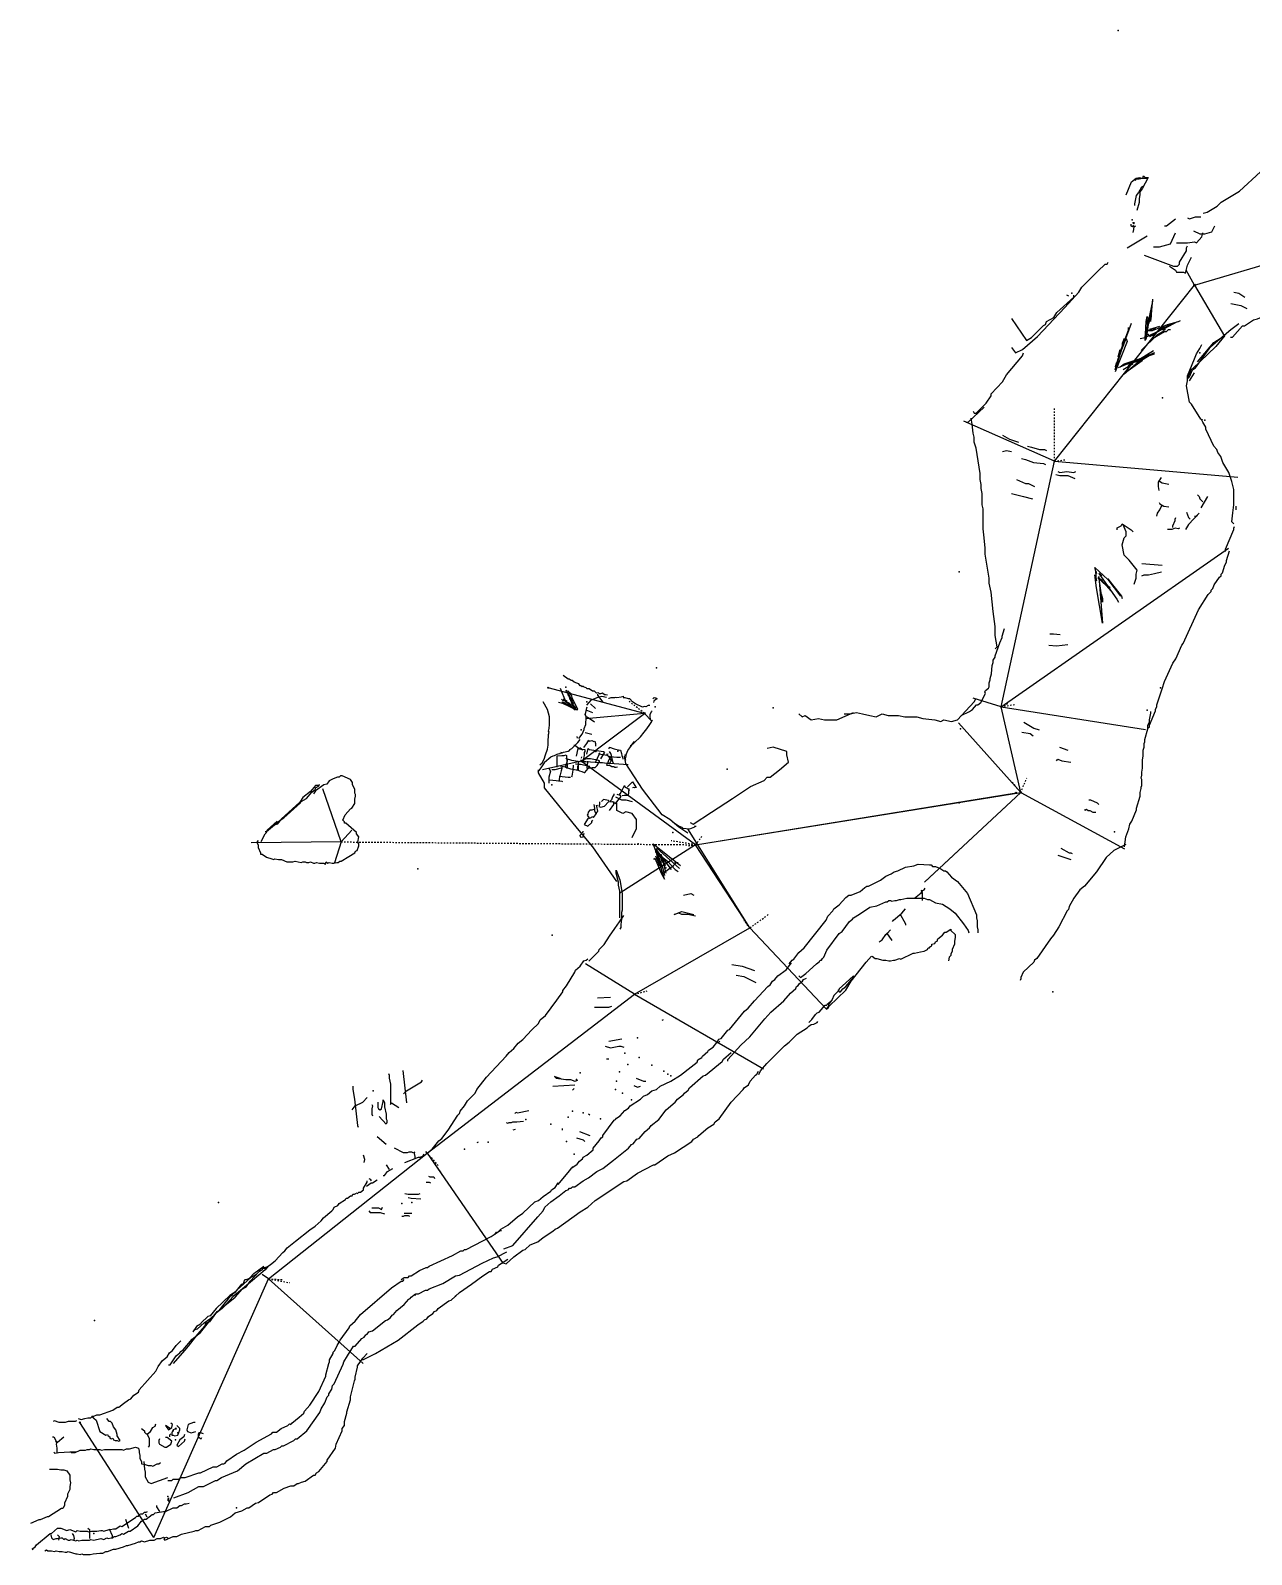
# Model space of a CAD drawing. Header units: millimetres. Extents: x -24 to 402, y -3 to 394.
# Drawn here: x -24.5 to 218.1, y -3.4 to 299.4 of the extents above; entities that cross this region are included whole.
import ezdxf

# ---------------------------------------------------------------- set-up
doc = ezdxf.new("R2010")
doc.units = ezdxf.units.MM
doc.linetypes.add('DASH', pattern=[0.6, 0.3, -0.3])

msp = doc.modelspace()

# ---------------------------------------------------------------- linework, layer by layer
at = {"layer": 'Shots', "color": 1}
for p, q in [((206.712, 248.806), (260.068, 264.462)), ((178.916, 213.802), (206.712, 248.806)), ((168.324, 165.056), (178.916, 213.802)), ((97.48, 163.736), (78.364, 168.828)), ((84.876, 154.21), (97.48, 163.736)), ((172.218, 148.004), (168.324, 165.056)), ((107.628, 137.636), (84.876, 154.21)), ((107.628, 137.636), (172.218, 148.004)), ((107.628, 137.636), (171.292, 147.96)), ((118.424, 121.128), (107.628, 137.636)), ((95.502, 107.924), (118.424, 121.128)), ((54.312, 76.394), (95.502, 107.924)), ((22.784, 51.394), (54.312, 76.394)), ((0, 0), (22.784, 51.394)), ((0, 0), (-14.708, 22.898))]:
    msp.add_line(p, q, dxfattribs=at)
for centre in [(206.712, 248.806), (178.916, 213.802), (78.364, 168.828), (97.48, 163.736), (168.324, 165.056), (84.876, 154.21), (171.292, 147.96), (172.218, 148.004), (37.2, 138.2), (107.628, 137.636), (118.424, 121.128), (95.502, 107.924), (54.312, 76.394), (22.784, 51.394), (-14.708, 22.898)]:
    msp.add_circle(centre, 0.1, dxfattribs=at)
at = {"layer": 'Sketch', "color": 255, "linetype": 'DASH'}
msp.add_line((37.2, 138.2), (107.628, 137.636), dxfattribs=at)
at = {"layer": 'Sketch', "color": 0}
for points in [[(193.19, 266.74), (194.24, 269.29), (195.14, 270.04), (195.74, 270.19), (196.49, 270.04), (197.24, 270.04)], [(194.99, 269.59), (195.14, 269.89), (195.74, 269.89), (196.49, 270.04), (196.64, 270.49), (196.94, 270.19), (197.54, 270.19), (196.34, 267.94), (195.89, 267.34), (195.89, 266.74), (195.74, 265.99), (195.74, 265.24), (195.29, 263.59)], [(208.47, 263.08), (209.27, 263.28), (211.27, 264.48), (212.07, 265.28), (214.67, 266.88), (215.67, 267.48), (219.87, 271.28)], [(196.49, 268.39), (196.19, 268.24), (195.59, 267.19), (195.14, 266.59), (194.84, 264.94), (194.84, 264.64)], [(194.09, 260.89), (194.09, 260.59), (194.69, 260.29), (194.99, 260.59)], [(194.84, 261.19), (194.54, 261.19)], [(200.77, 260.58), (201.17, 260.58), (202.97, 261.98)], [(205.37, 262.18), (205.77, 261.98), (206.97, 262.38), (207.97, 262.38)], [(193.37, 256.18), (197.37, 258.58)], [(194.54, 259.24), (194.69, 259.84), (194.69, 260.14)], [(170.37, 236.38), (171.17, 235.38), (172.57, 235.98), (175.57, 238.58), (180.97, 244.38), (183.77, 247.38), (184.37, 248.38), (187.57, 251.58), (188.97, 252.98), (189.37, 252.98), (189.57, 253.38)], [(213.87, 238.48), (214.27, 238.48), (216.27, 240.68), (216.67, 240.68), (218.47, 241.88), (219.27, 242.08), (220.67, 242.68), (221.07, 243.08), (221.47, 243.08), (221.87, 243.48), (222.27, 243.48), (222.67, 243.88), (223.27, 243.88), (225.47, 244.68), (225.87, 245.08), (226.27, 245.08), (230.47, 246.48), (232.47, 247.08), (233.47, 247.68), (235.47, 248.08), (237.87, 248.88), (238.47, 248.88)], [(170.37, 242.18), (173.37, 237.78), (174.37, 238.38), (176.77, 240.78), (177.17, 240.98), (177.37, 241.58), (178.77, 242.38), (179.37, 243.38), (182.77, 246.38), (182.77, 246.78)], [(181.77, 246.58), (181.37, 246.78)], [(198.37, 245.98), (197.97, 241.58), (198.17, 242.58), (198.17, 244.18), (198.37, 245.18), (198.37, 245.58), (197.37, 240.58)], [(214.57, 247.38), (215.57, 247.18), (216.77, 246.38)], [(197.97, 242.98), (197.97, 242.18), (197.57, 240.98), (197.17, 238.18), (196.97, 237.78), (197.17, 241.58), (197.37, 242.58), (197.57, 242.18), (197.37, 241.78), (197.37, 240.78), (197.17, 239.38), (196.97, 237.98), (196.97, 238.58), (197.77, 242.38), (197.57, 241.58)], [(213.97, 245.18), (215.97, 244.78), (217.17, 244.18)], [(194.17, 241.18), (190.97, 232.58)], [(193.57, 240.38), (193.57, 239.78), (191.57, 234.58), (191.97, 235.98)], [(195.97, 238.18), (196.97, 238.38), (200.17, 239.98), (200.97, 239.98)], [(196.17, 235.78), (199.37, 238.98), (200.77, 239.78)], [(198.97, 240.18), (197.57, 239.78), (198.37, 239.78), (201.37, 240.98), (203.57, 241.58), (203.97, 241.78)], [(198.57, 238.78), (197.77, 238.58), (201.77, 240.98), (202.17, 240.98)], [(199.77, 240.58), (197.77, 239.98)], [(198.37, 238.18), (198.37, 238.18), (200.77, 239.58), (201.17, 239.58), (201.57, 239.98), (201.97, 239.98)], [(200.77, 240.58), (199.97, 239.98), (200.77, 240.18), (203.37, 241.58)], [(207.37, 233.58), (210.57, 237.38), (212.77, 238.78), (210.97, 236.58), (206.37, 232.18), (205.97, 231.98), (205.97, 231.58), (205.57, 230.98), (205.37, 230.18), (205.37, 230.18), (205.77, 230.58), (206.37, 231.98), (206.97, 232.38), (209.97, 236.58), (213.97, 239.98), (215.57, 241.18)], [(192.77, 238.18), (192.37, 237.18), (192.37, 236.38), (190.97, 231.98), (191.57, 234.18), (193.17, 238.18), (193.37, 237.58), (190.97, 231.58)], [(208.37, 221.98), (207.97, 222.18), (206.17, 225.18), (205.77, 225.58), (205.17, 228.78), (205.37, 229.78), (205.37, 230.78), (206.77, 234.18), (207.17, 235.18), (207.77, 236.18), (208.17, 236.98)], [(162.77, 223.78), (162.97, 223.38), (163.37, 223.38), (165.37, 225.38), (166.37, 226.78), (166.37, 227.18), (168.57, 229.58), (169.37, 230.98), (172.57, 234.78), (172.77, 235.38)], [(191.17, 233.38), (190.97, 232.58)], [(195.17, 233.58), (198.77, 235.38), (191.57, 232.38)], [(194.57, 233.58), (191.97, 232.58), (192.77, 233.18), (198.77, 235.18)], [(194.57, 233.18), (192.57, 231.98)], [(192.77, 232.98), (195.77, 233.78), (196.17, 234.18), (196.37, 233.78), (193.57, 231.78), (192.77, 231.18), (195.37, 233.38), (198.57, 235.38)], [(195.57, 233.58), (194.97, 233.58), (193.97, 233.18), (193.57, 232.78)], [(194.97, 233.58), (198.57, 235.78)], [(205.77, 229.78), (206.77, 231.38)], [(161.37, 221.58), (161.77, 221.58), (164.97, 224.58)], [(167.17, 176.58), (167.57, 176.98), (167.17, 179.18), (167.17, 180.98), (166.77, 183.98), (166.37, 187.78), (165.97, 189.58), (165.97, 190.58), (165.17, 195.38), (165.17, 196.58), (164.97, 198.58), (164.77, 200.38), (164.77, 204.38), (164.57, 205.18), (164.57, 207.38), (164.37, 208.38), (164.37, 209.18), (164.17, 210.18), (164.17, 211.38), (163.37, 216.38), (162.97, 217.58), (162.97, 218.58), (162.77, 219.38), (162.57, 221.18), (162.37, 222.38)], [(214.57, 201.38), (214.17, 201.78), (214.37, 203.58), (214.57, 205.18), (214.57, 208.18), (214.37, 208.98), (214.17, 209.78), (213.57, 211.58), (212.37, 213.58), (211.97, 214.78), (211.37, 215.58), (211.17, 216.18), (210.57, 216.78), (208.97, 220.18), (208.97, 220.58), (208.37, 221.58), (208.17, 221.98)], [(168.57, 218.98), (169.97, 218.18), (171.77, 217.58)], [(168.57, 215.78), (169.37, 215.98), (170.37, 215.78)], [(173.57, 216.78), (174.37, 216.58), (175.97, 216.18), (176.97, 216.18), (177.37, 215.98)], [(172.37, 214.38), (173.17, 214.18), (174.77, 213.58), (176.77, 213.38), (177.17, 213.18)], [(171.37, 210.18), (173.17, 209.38), (173.77, 209.38), (174.97, 208.78)], [(179.17, 211.18), (179.97, 210.98), (181.57, 210.98), (182.97, 210.38)], [(179.57, 211.78), (179.97, 211.58), (181.37, 211.78), (182.77, 211.58), (183.17, 211.78)], [(199.72, 208.03), (199.57, 208.78), (199.57, 209.68), (200.17, 210.58)], [(199.57, 209.98), (200.32, 209.53), (201.67, 209.23)], [(170.37, 207.38), (172.77, 206.78), (174.57, 206.38)], [(207.37, 207.13), (207.67, 206.83), (207.82, 206.38), (208.42, 205.78)], [(209.32, 206.83), (207.97, 204.58)], [(199.27, 202.93), (199.42, 203.53), (199.87, 204.13), (200.32, 205.18)], [(199.72, 205.63), (199.87, 205.33), (200.62, 204.88), (201.67, 204.73)], [(207.67, 203.53), (205.57, 201.28), (204.97, 200.23)], [(205.12, 203.68), (205.57, 202.63), (205.87, 202.33)], [(206.77, 202.93), (207.07, 202.93), (207.37, 203.08)], [(215.02, 204.13), (215.02, 204.88)], [(203.77, 200.53), (203.47, 200.38), (202.87, 200.53), (202.27, 200.23), (201.37, 200.23)], [(202.42, 200.68), (202.42, 200.98), (202.87, 202.03), (202.87, 202.33), (203.02, 202.63)], [(212.92, 195.88), (212.92, 196.33), (214.57, 200.23), (214.57, 200.53), (214.72, 200.83)], [(197.47, 160.78), (197.77, 161.08), (197.77, 161.38), (198.97, 164.23), (198.97, 164.53), (199.27, 165.13), (199.27, 165.43), (200.32, 168.58), (200.77, 170.08), (202.42, 173.68), (203.02, 174.58), (204.22, 177.28), (204.52, 177.58), (207.52, 184.33), (209.47, 187.33), (210.07, 187.93), (210.07, 188.23), (210.37, 188.53), (210.67, 189.28), (211.72, 190.78), (212.02, 191.08), (212.02, 191.38), (212.32, 191.68), (212.77, 193.18), (213.07, 193.78), (213.07, 194.08), (213.67, 196.03)], [(188.17, 187.48), (188.47, 186.58), (188.47, 185.83), (188.47, 185.83), (187.72, 190.93), (188.47, 181.63), (187.27, 188.68), (186.97, 191.23), (187.27, 190.03), (187.12, 191.98), (186.97, 192.73), (189.52, 190.33), (192.07, 187.03)], [(187.12, 191.98), (187.27, 191.53)], [(188.32, 191.08), (187.72, 191.53), (191.32, 186.43), (191.62, 185.83)], [(196.27, 193.48), (200.32, 193.18)], [(196.27, 191.08), (196.72, 191.23), (197.62, 191.23), (198.82, 191.53), (200.17, 191.83)], [(189.97, 188.68), (188.62, 189.73), (188.32, 190.18), (187.57, 190.63), (189.22, 189.13), (190.12, 188.08)], [(189.82, 190.03), (189.52, 190.48), (190.42, 189.28), (192.22, 187.03), (192.37, 186.58)], [(160.42, 163.33), (162.07, 164.08), (162.67, 164.53), (163.42, 165.43), (163.72, 165.43), (164.32, 165.88), (165.22, 167.68), (165.07, 167.98), (165.22, 168.28), (165.82, 168.73), (165.97, 169.03), (165.97, 169.78), (166.12, 170.38), (166.12, 170.68), (166.42, 171.58), (166.57, 173.23), (166.72, 173.83), (166.72, 174.28), (167.17, 174.88), (167.17, 175.18), (168.07, 177.73), (168.52, 178.78), (168.52, 179.08), (168.97, 180.58)], [(177.97, 179.53), (178.72, 179.53), (180.07, 179.38)], [(177.82, 177.28), (179.32, 177.13), (181.57, 177.43)], [(90.12, 167.33), (89.72, 167.43), (89.52, 167.43), (89.12, 167.73), (88.72, 167.63), (88.52, 167.63), (88.32, 167.83), (87.92, 167.73), (87.52, 168.13), (87.12, 168.13), (86.52, 168.63), (86.12, 168.63), (85.92, 168.83), (85.52, 168.93), (85.32, 169.13), (85.12, 169.03), (84.92, 169.23), (84.72, 169.23), (84.42, 169.63), (84.02, 169.73), (83.52, 169.93), (83.12, 170.23), (82.92, 170.23), (82.52, 170.53), (82.32, 170.53), (81.32, 171.23)], [(80.42, 165.93), (81.22, 165.73), (83.82, 164.53), (84.22, 164.53), (83.12, 166.83), (83.02, 167.23), (82.82, 167.43), (82.82, 167.63), (82.42, 167.93), (82.32, 168.23)], [(80.72, 168.73), (81.82, 165.93), (82.02, 165.93), (83.42, 164.83), (83.82, 164.73)], [(81.02, 166.53), (81.22, 166.33), (81.42, 166.33), (82.42, 165.83), (82.62, 165.63), (83.02, 165.53), (83.42, 165.23)], [(82.12, 166.13), (81.42, 166.53), (82.72, 165.23), (83.72, 164.43)], [(81.92, 168.43), (83.22, 165.23), (83.12, 165.83), (82.52, 167.13), (82.32, 167.33), (82.32, 167.53), (83.32, 165.33), (83.32, 165.53), (82.32, 167.83), (83.02, 166.23), (83.32, 165.63), (82.82, 166.83), (83.32, 165.33), (83.82, 164.73)], [(86.02, 165.33), (86.92, 166.43), (88.42, 167.03), (89.02, 167.13), (89.92, 166.93)], [(88.12, 167.53), (88.12, 167.33), (89.22, 165.93)], [(93.36, 167.09), (92.82, 166.97), (91.98, 166.85), (91.74, 166.91), (91.5, 166.85), (91.32, 166.85), (91.08, 166.79), (90.78, 166.79), (90.42, 166.67), (90.3, 166.73)], [(98.52, 165.29), (98.22, 165.29), (97.74, 165.05), (97.5, 165.11), (97.08, 164.99), (95.7, 165.65), (95.1, 166.01), (94.56, 166.61), (94.32, 166.61), (93.66, 166.79), (93.36, 166.85), (93.24, 166.85)], [(99.12, 166.61), (99.42, 166.91), (99.72, 166.85), (99.96, 166.67), (99.9, 166.55), (99.78, 166.55), (99.36, 166.13), (99.3, 165.89)], [(137.17, 163.63), (138.37, 163.63), (139.57, 163.93), (140.77, 163.63), (142.27, 163.33), (143.47, 163.03), (144.67, 163.63), (145.87, 163.33), (147.97, 163.33), (149.17, 163.03), (151.57, 163.03), (152.77, 162.73), (155.17, 162.43), (156.37, 162.13), (156.97, 162.43), (158.47, 162.13), (159.67, 162.43), (162.97, 166.03), (163.27, 166.63)], [(76.72, 153.53), (77.12, 153.93), (77.52, 154.63), (77.82, 155.53), (78.22, 156.63), (78.32, 157.43), (78.32, 158.43), (78.42, 159.13), (78.42, 159.53), (78.52, 160.03), (78.42, 160.23), (78.52, 160.73), (78.62, 161.53), (78.62, 163.03), (78.22, 164.53), (77.32, 166.03)], [(81.92, 165.63), (81.12, 165.93), (81.32, 166.03), (82.52, 165.23), (83.22, 165.03)], [(84.42, 158.73), (85.12, 159.63), (85.52, 160.53), (85.52, 160.73), (85.82, 161.53), (85.82, 162.03), (85.92, 162.43), (85.92, 162.93), (85.82, 163.33), (85.82, 163.33), (85.72, 163.53), (85.82, 163.93), (86.02, 164.83), (86.12, 165.03)], [(85.82, 164.43), (87.12, 163.93)], [(86.72, 165.63), (87.72, 164.73)], [(98.76, 162.47), (98.76, 162.47), (98.58, 162.95), (98.58, 163.49), (98.88, 164.09), (99, 164.21)], [(128.17, 163.63), (128.77, 163.03), (129.37, 163.33), (130.57, 162.43), (132.07, 162.73), (133.27, 162.43), (135.67, 162.43), (138.97, 163.93)], [(192.82, 137.23), (193.12, 139.18), (193.72, 140.83), (193.87, 141.73), (194.32, 142.33), (195.22, 144.58), (195.22, 144.88), (195.97, 147.28), (195.97, 148.03), (196.12, 148.78), (196.12, 149.08), (196.27, 149.38), (196.27, 150.58), (196.12, 150.88), (196.27, 151.48), (196.27, 152.08), (196.42, 152.83), (196.42, 154.48), (196.57, 155.23), (196.57, 156.43), (196.72, 157.03), (196.72, 157.78), (196.87, 158.08), (196.87, 158.53), (197.47, 160.63), (197.47, 161.38), (197.77, 161.98), (197.77, 162.43), (198.07, 163.78), (198.07, 164.08)], [(86.12, 163.03), (87.52, 162.03)], [(94.74, 157.31), (94.74, 157.43), (94.86, 157.43), (95.28, 157.79), (95.46, 157.85), (96.66, 159.05), (97.44, 160.01), (97.92, 160.67), (98.52, 161.51), (98.94, 162.11), (98.94, 162.23), (99.06, 162.35)], [(172.87, 161.98), (174.82, 160.78), (175.87, 160.48)], [(76.38, 152.09), (76.74, 152.63), (76.92, 152.93), (77.64, 153.89), (77.64, 154.01), (78.9, 155.09), (79.32, 155.33), (79.62, 155.39), (80.1, 155.63), (80.34, 155.69), (80.58, 155.75), (80.7, 155.75), (80.82, 155.87), (81.12, 155.87), (81.36, 156.05), (82.32, 156.23), (82.68, 156.41), (82.68, 156.53), (83.04, 156.77), (83.82, 157.55), (84.24, 157.97), (84.72, 158.57)], [(83.42, 157.43), (83.62, 157.43), (84.42, 156.83)], [(84.02, 159.13), (84.12, 158.83)], [(85.42, 156.93), (86.02, 157.73), (86.42, 158.43), (86.52, 158.23), (87.02, 158.33), (87.42, 158.13), (87.62, 158.23), (87.72, 157.73), (87.72, 157.23)], [(85.72, 159.93), (87.02, 159.63)], [(93.78, 154.43), (93.72, 154.67), (93.84, 155.27), (93.9, 155.69), (94.2, 156.35), (94.56, 156.89), (95.34, 158.03), (95.34, 158.15), (95.46, 158.03)], [(172.42, 160.03), (174.07, 159.73), (174.67, 159.28)], [(80.16, 153.07), (80.16, 155.31), (81.04, 155.39), (81.52, 155.39), (81.92, 155.47), (82, 155.31), (82.04, 154.35), (82.12, 153.07), (82.16, 152.91), (82.04, 152.99), (80.72, 153.27), (80.48, 153.31)], [(80.82, 156.03), (81.02, 155.93)], [(81.84, 154.83), (81.92, 154.75), (82.96, 154.47), (84.32, 154.27), (84.36, 153.95), (84.32, 153.87), (84.32, 152.47), (84.28, 152.39), (83.92, 152.47), (82.84, 152.63), (82.24, 152.87), (82.08, 152.87), (81.84, 152.99), (81.88, 153.31), (82.2, 154.31), (82.28, 154.63)], [(85.32, 156.43), (84.72, 156.63), (84.72, 156.83), (84.42, 156.63), (84.22, 156.73), (83.92, 155.23)], [(84.62, 156.93), (85.02, 156.63), (85.62, 156.53), (85.62, 156.13), (85.52, 155.93), (85.52, 155.43), (85.42, 155.03), (85.32, 154.53), (85.42, 154.33)], [(86.16, 154.27), (86.08, 153.27), (86.04, 153.15), (86.04, 152.87), (86.12, 152.83), (86.2, 152.87), (87, 152.91), (87.12, 152.95), (87.68, 152.95), (88.08, 153.35), (88.52, 154.15), (88.52, 154.31), (87.88, 154.51), (87.76, 154.51), (86.76, 154.71), (86.12, 154.71), (85.56, 154.59)], [(86.02, 155.63), (86.32, 156.73), (86.52, 156.53), (89.32, 156.13), (89.52, 156.03), (88.72, 154.73)], [(88.52, 155.91), (88.4, 155.51), (87.72, 154.07), (89.12, 153.99), (89.96, 153.87), (90.16, 153.87), (90.52, 153.71), (91.08, 154.63), (91.08, 154.75), (90.92, 154.91), (90.44, 155.19), (90.04, 155.35), (88.44, 155.63), (88.36, 155.63)], [(90.68, 155.07), (90.56, 154.75), (90.32, 154.35), (90.2, 153.99), (89.92, 153.47), (90.16, 153.47), (90.64, 153.35), (91, 153.19), (91.36, 153.15), (91.52, 153.07), (91.68, 153.07), (91.88, 153.03), (92.12, 153.11)], [(90.24, 155.63), (89.96, 155.59), (90.92, 154.51), (90.72, 154.51), (90.6, 154.47)], [(90.48, 156.71), (90.56, 156.99), (91.48, 156.71), (92.6, 156.43), (92.68, 156.43), (92.88, 155.79), (92.96, 155.35), (93.16, 154.83), (93.16, 154.71), (93.2, 154.63)], [(91.32, 153.99), (91.28, 153.91), (90.92, 155.39), (90.8, 155.79), (90.56, 156.15)], [(92.68, 154.95), (92.6, 154.99), (92, 154.95), (90.68, 155.07)], [(106.1, 139.95), (104.3, 141.15), (102.5, 142.65), (101, 143.55), (97.1, 148.65), (93.8, 153.75), (93.5, 155.25)], [(106.57, 142.03), (107.17, 141.73), (110.77, 144.13), (114.97, 146.83), (118.57, 149.23), (121.27, 150.43), (121.87, 151.03), (122.47, 151.03), (124.27, 152.53), (126.07, 154.03), (125.77, 155.53), (125.77, 156.13), (123.07, 157.03), (121.87, 156.73)], [(179.32, 154.33), (179.62, 154.63), (180.37, 154.33), (182.17, 154.03)], [(179.92, 157.03), (181.57, 156.43)], [(92, 130.35), (87.2, 137.25), (84.2, 140.85), (77.6, 148.95), (77.6, 149.85), (76.4, 151.95), (76.4, 152.55)], [(78.5, 152.85), (78.8, 152.25), (78.5, 151.05), (78.5, 149.85)], [(80.9, 152.85), (79.7, 152.55), (79.1, 152.55)], [(81.08, 153.07), (81.08, 152.79), (80.92, 152.35), (80.52, 150.71), (80.52, 150.39), (80.48, 150.23)], [(83.32, 153.47), (83.24, 152.47), (83.04, 151.27), (82.96, 151.07)], [(84.16, 153.31), (84.16, 152.91), (84.12, 152.51), (84.56, 152.31), (85, 152.19), (85.48, 151.99), (85.64, 151.99), (86.6, 153.19), (84.76, 153.55), (84.32, 153.55), (83.92, 153.67), (83.8, 153.67)], [(20.75, 138.45), (20.45, 138.15), (20.45, 138.15), (20.45, 138.15), (20.75, 137.55), (20.75, 137.1), (21.2, 136.05), (21.2, 135.75), (21.5, 135.75), (22.4, 135.15), (23.45, 134.85), (23.75, 134.7), (24.05, 134.85), (24.8, 134.7), (25.4, 134.7), (26.45, 134.25), (27.65, 134.25), (28.1, 134.4), (29.3, 134.1), (29.6, 134.25), (30.05, 134.25), (30.35, 134.1), (30.8, 134.1), (31.1, 134.25), (31.7, 133.95), (32, 133.95), (32.3, 134.1), (32.9, 133.95), (33.8, 133.95), (34.1, 133.8), (34.25, 134.25), (34.55, 133.95), (34.85, 134.1), (35.45, 133.95), (35.75, 133.95), (36.35, 134.1), (36.65, 134.1), (36.95, 134.4), (37.25, 134.4), (38.75, 135.3), (39.95, 136.05), (40.1, 136.35), (40.4, 136.5), (40.7, 137.4), (40.7, 137.85), (40.55, 138.15), (40.7, 139.2), (40.25, 139.8), (40.25, 140.1), (38.15, 141.9), (37.85, 141.9), (37.85, 142.2), (37.55, 142.5), (37.55, 142.5), (38, 143.55), (39.05, 144.75), (39.35, 144.9), (39.95, 145.8), (39.95, 146.7), (40.1, 147.3), (40.1, 147.6), (39.95, 147.9), (39.95, 148.65), (39.5, 149.55), (39.5, 150), (39.05, 150.6), (37.4, 151.35), (37.1, 151.35), (36.8, 151.05), (36.5, 151.05), (35.6, 150.75), (34.85, 150.3), (34.4, 149.7), (33.8, 149.55), (32.15, 148.35), (31.7, 147.75)], [(22.1, 140.25), (22.4, 140.25), (25.1, 142.5), (25.85, 142.95), (29.15, 145.95), (29.3, 146.25), (30.35, 146.85), (31.4, 148.05), (32.15, 148.65), (32.15, 148.95), (32.75, 149.25), (32.9, 149.55), (32.6, 149.4), (32.15, 149.4), (31.1, 148.2), (29.6, 147), (29, 146.1), (25.4, 142.8), (24.5, 141.75), (23.75, 141.45), (23.15, 140.85)], [(78.48, 150.55), (78.64, 150.51), (79.96, 150.39), (80.4, 150.31), (81.04, 150.27), (81.16, 150.23)], [(80.56, 151.23), (82.32, 151.07), (82.6, 151.07), (82.8, 151.03)], [(92.42, 147.73), (92.62, 147.73), (93.12, 148.63), (93.52, 149.43), (93.52, 149.23), (94.32, 148.73), (94.42, 148.53), (94.32, 148.33), (94.32, 147.93), (94.22, 147.43), (93.42, 147.43), (93.02, 147.33)], [(94.12, 149.13), (94.72, 149.73), (95.12, 150.13), (95.72, 149.23), (95.92, 149.03), (95.52, 148.93), (95.32, 149.03), (95.12, 148.93)], [(87.42, 145.63), (87.52, 144.93), (87.52, 144.43), (87.72, 143.93), (88.22, 144.33), (88.02, 145.23), (87.92, 145.43), (88.12, 145.53), (87.92, 145.33)], [(88.52, 146.13), (88.52, 145.63), (88.42, 145.23), (88.82, 145.13), (89.52, 145.33), (90.32, 146.13), (90.52, 146.23), (90.32, 146.43), (89.32, 146.63), (88.92, 146.23)], [(91.42, 147.73), (91.42, 147.53), (91.12, 147.13), (90.92, 146.53), (90.72, 146.33), (90.72, 146.13), (91.12, 146.23), (91.72, 145.83), (92.82, 147.23), (92.72, 147.43), (92.22, 147.53), (92.02, 147.63)], [(185.77, 146.53), (186.07, 146.53), (187.42, 145.93), (187.72, 145.63)], [(21.35, 138.3), (22.1, 139.8), (22.4, 140.1), (22.55, 140.55), (24.5, 142.35)], [(86.32, 142.93), (85.52, 141.63), (86.22, 141.33), (87.02, 142.03), (87.02, 142.23), (87.22, 142.53)], [(87.42, 144.63), (87.02, 144.53), (86.62, 144.53), (86.32, 144.13), (86.22, 143.73), (86.12, 143.53), (86.42, 143.03), (86.62, 142.93), (87.22, 143.23), (87.32, 143.03), (87.92, 143.83), (87.92, 144.03)], [(184.87, 144.73), (185.02, 144.43), (185.32, 144.73), (185.62, 144.43), (185.92, 144.43), (186.52, 144.13), (187.12, 144.13)], [(85.22, 140.33), (85.22, 140.13), (84.72, 139.53), (84.62, 139.33)], [(84.62, 139.53), (84.72, 139.23), (84.92, 139.13), (85.32, 139.23), (85.52, 139.93)], [(103.2, 142.1), (104.4, 141.3), (104.9, 141.1), (105.1, 140.9), (106.5, 140.8), (107.5, 141.2), (107.6, 141.4), (107.6, 141.2)], [(99.35, 134.7), (99.5, 135), (100.85, 131.85), (101.45, 130.8), (101.45, 130.8), (99.8, 136.2), (99.2, 137.85), (104.3, 133.8), (104.6, 133.5)], [(99.65, 136.8), (102.8, 132.75)], [(99.65, 136.5), (99.65, 136.2), (102.05, 134.4), (103.55, 132.75), (104.15, 132.3)], [(99.8, 136.5), (101.15, 132.9), (101.45, 131.55)], [(99.95, 136.95), (104.45, 132.9)], [(193.12, 137.68), (190.72, 136.48), (189.22, 135.13), (187.27, 132.28), (184.87, 129.43), (183.97, 128.68), (182.77, 127.03), (181.87, 125.38), (181.72, 124.78), (181.42, 124.48), (179.77, 121.33), (178.72, 119.68), (178.12, 118.93), (175.42, 115.03), (174.97, 114.73), (174.82, 114.28), (172.72, 112.33), (172.27, 111.28), (172.27, 110.98), (172.12, 110.68)], [(180.22, 136.93), (181.87, 136.03), (182.17, 136.03), (182.47, 135.88)], [(99.65, 135.45), (100.4, 133.65), (100.7, 133.35), (100.4, 134.7), (100.4, 135.9), (101, 134.25), (100.7, 135.75), (101.6, 133.35)], [(101, 134.85), (101.75, 132)], [(101, 131.85), (103.25, 133.5), (103.85, 134.1), (104.15, 134.1)], [(179.62, 135.58), (182.17, 134.68)], [(92.6, 123.15), (92.6, 128.4), (92.3, 129.6), (92.3, 130.2), (91.85, 132), (91.85, 132.6), (92.6, 130.65), (93.05, 127.95), (93.05, 124.65), (92.9, 124.2), (92.9, 122.85), (92.75, 121.8), (92.75, 121.2), (92.6, 120.9)], [(105.2, 127.65), (106.7, 127.95), (107.3, 127.65)], [(151.12, 127.03), (152.47, 128.08), (152.77, 128.53), (153.07, 128.68), (153.22, 128.98)], [(152.47, 128.68), (152.62, 128.08), (152.62, 126.58)], [(107.6, 123.45), (106.1, 123.75), (104.9, 123.75), (104.3, 124.05), (103.4, 123.75), (104.9, 124.35), (107.3, 123.75)], [(146.77, 122.38), (146.92, 122.68), (148.57, 124.03), (149.32, 124.93)], [(86.4, 114.5), (87.4, 115.5), (88.4, 116.5), (88.5, 116.8), (89.5, 117.8), (90.5, 119.5), (91.6, 121), (92.5, 122.3), (93.4, 123.6)], [(148.12, 123.73), (148.42, 123.58), (149.02, 122.53), (149.32, 121.93), (149.32, 121.63)], [(142.72, 115.48), (143.32, 115.03), (143.62, 115.03), (144.82, 114.73), (145.42, 114.73), (146.02, 114.58), (146.32, 114.58), (146.92, 114.73), (147.22, 114.73), (148.12, 115.03), (148.42, 114.88), (150.82, 116.08), (151.12, 116.08), (152.32, 116.38), (153.07, 116.53), (153.67, 116.83), (153.82, 117.13), (154.12, 117.13), (154.27, 117.43), (154.57, 117.58), (154.57, 117.88), (155.17, 118.03), (155.32, 118.33), (155.62, 118.48), (155.77, 118.93), (156.67, 119.68), (157.12, 120.28), (157.42, 120.28), (158.32, 120.88), (158.32, 120.58), (159.22, 119.83), (159.22, 119.23), (159.07, 118.48), (159.07, 117.88), (158.62, 116.83), (158.62, 116.53), (158.32, 115.93), (158.32, 115.63), (158.02, 115.33), (157.87, 114.58)], [(144.07, 118.33), (144.67, 118.78), (145.42, 119.83), (145.72, 119.98), (146.32, 120.73)], [(145.57, 120.13), (146.62, 118.63)], [(135.97, 108.88), (136.12, 108.43), (136.42, 108.43), (136.87, 109.03), (137.47, 109.48), (138.97, 111.28), (138.97, 111.58), (137.47, 110.23), (136.12, 109.03), (135.97, 108.58), (135.07, 107.68), (134.77, 106.93), (134.02, 105.88), (134.02, 105.58), (133.57, 104.98), (133.87, 105.13), (134.17, 105.58), (137.47, 108.73), (138.52, 110.53), (141.52, 114.28), (142.57, 115.48)], [(53.5, 76.15), (53.8, 76), (55.3, 77.2), (56.65, 78.85), (57.25, 79.3), (58.45, 80.95), (60.4, 83.95), (60.7, 84.25), (60.85, 84.7), (61.75, 85.75), (62.35, 86.8), (63.85, 88.3), (64.15, 89.05), (66.1, 91.45), (70, 95.65), (70.6, 96.4), (71.5, 97.15), (72.4, 98.2), (73.3, 98.95), (75.1, 100.9), (76.45, 102.1), (76.75, 102.85), (77.8, 103.75), (80.05, 106.75), (81.25, 108.4), (81.25, 108.7), (82, 109.6), (83.65, 112.3), (83.8, 112.75), (84.7, 113.5), (85.45, 114.55), (85.9, 114.7), (86.2, 115)], [(114.8, 113.85), (116.9, 113.55), (119.3, 112.65)], [(115.7, 111.75), (117.2, 111.45), (119.6, 110.25)], [(88.15, 107.2), (90.7, 107.35)], [(130.1, 102.3), (130.7, 102.9), (131.45, 103.95), (131.75, 104.25), (132.2, 104.4), (133.4, 105.75), (133.7, 105.75), (133.85, 106.05), (134.45, 106.5)], [(87.55, 105.4), (90.4, 105.4), (91, 105.55)], [(101.2, 102.85), (100.9, 102.7)], [(120.2, 92), (120.5, 92.7), (121.8, 94.2), (123, 95.4), (125.3, 97.7), (126.2, 98.4), (127.8, 100), (129.8, 101.3), (130.1, 101.6), (130.6, 101.9), (131.1, 102), (131.8, 102.3), (131.9, 102.5)], [(89.65, 97.6), (90.7, 97.3), (92.35, 97.6), (92.8, 97.6), (93.4, 97.45)], [(90.4, 98.65), (92.95, 99.1)], [(90.4, 95.05), (89.95, 95.05)], [(46.6, 92.2), (46.75, 91.9), (46.75, 91.3), (47.05, 90.1), (47.05, 86.05), (47.2, 86.35), (48.7, 85.45)], [(49.45, 92.8), (50.2, 86.35)], [(49.6, 88.15), (50.2, 88.75), (53.2, 90.55), (53.35, 90.85)], [(69.55, 54.55), (70, 54.4), (71.5, 55.75), (73.3, 57.1), (73.75, 57.25), (74.8, 58.15), (76.3, 58.75), (77.35, 59.65), (79.3, 60.85), (79.75, 61.3), (80.2, 61.45), (84.7, 64.75), (86.2, 65.65), (87.7, 67), (93.4, 70.75), (94, 70.9), (96.1, 72.4), (99.25, 74.05), (99.55, 74.05), (102.1, 75.85), (103.45, 76.45), (106.9, 78.7), (107.2, 79.15), (108.1, 79.6), (108.25, 79.9), (110.05, 81.4), (111.25, 82.15), (111.55, 82.6), (112.3, 83.2), (114.7, 86.5), (117.1, 89.05), (117.25, 89.35), (118.15, 89.95), (118.45, 90.7), (119.5, 91.9), (119.8, 92.05), (120.1, 92.65)], [(80.95, 91.15), (79.9, 91.45), (79.6, 91.6), (79.9, 91.3), (81.85, 91), (82.75, 91), (83.65, 90.7), (84.25, 90.85)], [(95.8, 91.3), (97.3, 90.7), (97.75, 90.7)], [(39.55, 89.65), (39.55, 89.05), (39.85, 87.1), (40.45, 81.85), (40.6, 81.55)], [(79.3, 89.65), (83.65, 89.95)], [(83.5, 89.2), (83.2, 88.9)], [(95.35, 89.8), (96.1, 89.5), (96.7, 89.65)], [(39.4, 85), (40, 85.75), (41.5, 86.5), (42.4, 87.4)], [(43.3, 86.05), (43.45, 85.75), (43.3, 85.15), (43.3, 84.1), (43.45, 83.8)], [(44.5, 86.5), (44.5, 85.45), (44.65, 85.15), (44.95, 85), (45.25, 85.15), (45.55, 86.65), (45.55, 86.95), (45.85, 86.35), (45.85, 85.6), (46.15, 84.1), (46.15, 83.2), (46.3, 82.9), (46.3, 82.45), (46.15, 82.15), (44.8, 83.65)], [(71.8, 84.25), (71.95, 84.55), (72.25, 84.4), (74.5, 84.85)], [(70, 82.45), (70.3, 82.3), (70.6, 82.45), (71.05, 82.45), (71.35, 82.6), (72.1, 82.6), (73.45, 82.75)], [(86.65, 83.95), (86.35, 84.1)], [(46.15, 78.1), (44.35, 79.6)], [(71.8, 81.1), (71.35, 80.95)], [(81.1, 81.25), (81.1, 80.95)], [(83.95, 79.45), (85.3, 79), (85.6, 78.7)], [(84.55, 80.65), (86.65, 79.9)], [(41.8, 74.5), (41.95, 75.1), (41.65, 76)], [(51.85, 76.6), (51.55, 76.45), (51.25, 76.6), (50.65, 76.6), (50.35, 76.45), (49.6, 76.45), (47.8, 77.35)], [(49.9, 74.5), (52.6, 75.55), (52.9, 75.55), (53.5, 75.85), (53.65, 76.15)], [(51.7, 76.6), (51.7, 76.3), (51.85, 75.7), (51.85, 75.4)], [(64.45, 78.55), (64.15, 78.4)], [(45.55, 71.95), (45.85, 71.95), (46.45, 72.7), (47.5, 73.3)], [(46.15, 74.05), (46.75, 73.15)], [(40.15, 68.5), (40.45, 68.35), (40.75, 68.65), (41.05, 68.65), (41.65, 69.1), (41.65, 69.4), (42.4, 70.6), (42.4, 70.9)], [(42.25, 69.85), (43.15, 70.45), (43.45, 70.45), (44.35, 71.05)], [(42.7, 71.35), (43, 71.2), (43.15, 70.9)], [(54.1, 70.6), (54.7, 70.6), (55, 70.45)], [(54.55, 71.8), (54.85, 71.65), (55.6, 71.65), (55.75, 71.35)], [(21.85, 53.5), (22.15, 53.5), (23.2, 54.25), (24.1, 55), (25.6, 56.65), (26.05, 56.95), (26.5, 57.55), (28.15, 58.9), (31, 61.15), (32.05, 61.9), (33.25, 62.95), (33.7, 63.55), (35.35, 64.9), (35.65, 65.2), (35.8, 65.65), (36.55, 65.95), (36.85, 66.4), (38.05, 67.15), (38.2, 67.45), (38.5, 67.45), (39.1, 67.9), (39.4, 67.9), (39.55, 68.2), (39.85, 68.2), (40.15, 68.35)], [(49.9, 68.35), (50.5, 68.2), (52.6, 68.2), (52.9, 68.35)], [(50.5, 67.6), (51.1, 67.45), (53.05, 67.3)], [(42.7, 64.9), (43, 64.6), (44.95, 64.6), (45.85, 64.3)], [(43.3, 65.5), (44.65, 65.5), (45.25, 65.2), (45.4, 65.65)], [(49.3, 63.85), (49.6, 63.85), (49.9, 64), (50.5, 64), (50.8, 63.85)], [(49.75, 64.45), (51.25, 64.45)], [(41.5, 35.35), (44.05, 36.55), (48.55, 39.25), (52.45, 42.25), (53.5, 43), (53.8, 43.3), (54.25, 43.45), (54.55, 43.9), (55.45, 44.5), (55.75, 44.95), (56.2, 45.1), (56.5, 45.55), (58.6, 47.05), (59.05, 47.2), (60.7, 48.7), (63.1, 50.35), (65.35, 52), (66.7, 52.9), (67, 52.9), (67.3, 53.35), (68.35, 53.8), (68.5, 54.1), (70.3, 55.3)], [(2.95, 34.3), (3.25, 34.3), (4.45, 36.1), (5.2, 36.7), (5.35, 37), (5.8, 37.3), (7.6, 39.4), (9.25, 40.75), (12.4, 44.65), (12.55, 44.95), (13, 45.1), (15.25, 47.95), (15.55, 48.1), (15.7, 48.4), (16.15, 48.7), (17.5, 50.35), (17.8, 50.5), (18.1, 51.25), (18.4, 51.25), (19, 51.55), (19.9, 52.45), (21.85, 53.95)], [(21.25, 53.2), (20.35, 52.3), (19.3, 51.7), (15.85, 48.55), (15.1, 48.1), (12.4, 45.55), (11.2, 44.05), (10.75, 43.9), (9.4, 42.7), (9.25, 42.4), (8.5, 41.95), (7.75, 40.9), (8.2, 41.35), (8.65, 41.5), (10, 42.7), (11.35, 43.6), (13.75, 45.85), (16.15, 47.8), (17.65, 49.45), (18.4, 49.9), (19.15, 50.95), (20.95, 52.9), (21.55, 53.2), (21.85, 53.65), (22.15, 53.65), (22.75, 53.95), (22.15, 53.2), (19.6, 51.1), (16.45, 48.4), (15.85, 47.95), (13.6, 45.55), (12.25, 44.5), (11.05, 42.85), (10.3, 42.55), (10.15, 42.1), (8.65, 40.45), (6.85, 38.05), (6.1, 37.15), (3.85, 34.6)], [(-15.05, 23.65), (-14.45, 23.5), (-13.7, 23.65), (-13.1, 23.8), (-12.5, 23.8), (-12.2, 24.1), (-11.9, 24.1), (-11.3, 24.4), (-10.7, 24.4), (-8.15, 25.3), (-7.25, 25.9), (-6.95, 25.9), (-6.05, 26.65), (-5, 27.4), (-4.55, 27.55), (-3.95, 28.3), (-3.05, 28.9), (-2.9, 29.35), (0.4, 33.1), (0.85, 34), (1.75, 35.2), (2.65, 35.95), (3.1, 36.7), (3.7, 37.15), (4.45, 38.2), (5.35, 39.1)], [(1.9, -0.2), (2.2, -0.5), (3.85, 0.25), (4.6, 0.25), (5.5, 0.7), (8.05, 1.3), (8.35, 1.45), (8.8, 1.45), (10.3, 2.2), (11.05, 2.2), (11.35, 2.5), (13.15, 3.1), (15.25, 4.15), (16.15, 4.9), (17.5, 5.35), (18.55, 5.95), (18.85, 5.95), (20.2, 6.85), (20.8, 7), (23.05, 8.5), (23.5, 8.65), (23.8, 8.95), (24.4, 8.95), (25.9, 9.85), (27.25, 10.3), (27.85, 10.3), (28.45, 10.75), (28.75, 10.75), (29.35, 11.05), (30.1, 11.2), (31.75, 12.4), (32.05, 12.4), (32.35, 12.85), (32.8, 13.15), (34.45, 15.1), (34.45, 15.4), (36.1, 17.8), (36.25, 18.55), (37.45, 21.25), (37.45, 21.7), (37.9, 22.3), (37.9, 23.05), (38.35, 24.7), (38.35, 25), (39.1, 27.4), (39.1, 28), (39.85, 31.15), (40, 31.45), (40, 31.9), (40.45, 33.85), (40.45, 34.15), (41.5, 35.65), (42.4, 36.55)], [(-15.35, 23.2), (-15.65, 23.05), (-17, 23.05), (-17.6, 22.9), (-18.8, 22.9), (-19.7, 23.2), (-20, 23.05)], [(-12.35, 24.1), (-11.45, 23.35), (-10.7, 21.1), (-9.5, 20.35), (-9.2, 20.5), (-9.05, 20.2), (-8.75, 20.05), (-8.75, 19.75), (-8.45, 19.6), (-8.15, 19.75), (-8, 19.45), (-7.7, 19.3), (-7.25, 19.3), (-6.95, 19.15), (-6.65, 19.3), (-7.25, 20.2), (-7.25, 20.5), (-7.55, 21.4), (-8, 22), (-8.3, 22.75), (-8.6, 23.05), (-8.9, 23.05), (-9.35, 23.65)], [(-2.45, 21.7), (-1.85, 21.25), (-1.85, 20.95), (-1.55, 20.65), (-1.25, 20.65), (-0.65, 21.1), (-0.2, 21.85), (0.25, 22.15), (0.4, 22.6)], [(2.95, 21.55), (3.25, 21.7), (2.35, 22.3), (2.95, 21.4), (3.55, 21.85), (3.7, 22.45), (3.4, 22.75)], [(4.3, 21.85), (4.45, 21.55), (4.45, 21.55), (4.15, 21.55), (3.85, 21.4), (3.55, 20.8), (3.55, 20.35), (3.85, 20.35), (4.15, 20.2), (4.75, 20.35), (5.2, 21.4), (5.2, 21.7), (4.6, 22.3)], [(8.2, 22.9), (7.9, 22.9), (6.85, 22.45), (6.55, 21.4), (6.7, 21.1), (7.45, 20.8), (8.35, 21.1)], [(-20.15, 20.05), (-19.85, 20.05), (-19.4, 19.15), (-19.1, 19), (-17.9, 20.05)], [(-19.55, 19.15), (-19.25, 18.85), (-19.4, 18.55), (-19.25, 17.8), (-19.25, 17.05), (-19.1, 16.75)], [(-1.25, 20.65), (-1.25, 20.35), (-0.95, 19.75), (-0.95, 18.25), (-1.1, 17.95)], [(1.15, 19.6), (1, 19.3), (1, 18.85), (1.15, 18.55), (2.2, 17.95), (2.5, 17.95), (3.4, 18.55), (3.55, 19.15), (2.65, 19.9), (2.35, 19.9)], [(3.4, 20.65), (3.1, 20.35), (3.1, 20.05)], [(6.1, 20.5), (5.95, 20.05), (5.2, 19.45), (4.6, 18.4), (4.9, 18.1), (6.1, 19.15), (6.25, 19.6)], [(9.85, 20.65), (9.25, 20.8), (8.95, 20.8), (8.8, 20.5), (8.8, 20.05), (9.4, 19.6), (9.55, 19.9)], [(-20.45, 0.55), (-20.3, -0.05), (-20, -0.35), (-19.4, -0.2), (-19.1, -0.2), (-18.5, -0.05), (-18.2, -0.05), (-17.9, -0.35), (-17.6, -0.2), (-17, -0.5), (-16.7, -0.5), (-16.4, -0.35), (-15.5, -0.65), (-15.2, -0.5), (-14.9, -0.65), (-14.3, -0.5), (-12.8, -0.5), (-12.5, -0.35), (-11.9, -0.5), (-10.55, -0.2), (-9.95, -0.35), (-9.35, -0.05), (-9.05, -0.2), (-8.45, -0.05), (-8.15, -0.05), (-7.85, 0.25), (-7.55, 0.25), (-6.65, 0.55), (-6.35, 0.85), (-6.05, 0.7), (-5, 1.3), (-4.7, 1.3), (-3.2, 2.35), (-2.45, 3.25), (-1.85, 3.7), (-1.55, 3.7), (-0.35, 4.6), (-0.05, 4.6), (0.25, 4.9), (1.9, 5.2), (2.35, 5.2), (3.85, 5.95), (4.6, 5.95), (5.2, 6.4), (5.5, 6.4), (6.1, 6.7), (6.4, 6.7), (7, 6.85)], [(0.55, 6.4), (0.55, 6.1), (1.15, 5.2)], [(2.8, 7.75), (2.8, 7.3)], [(2.95, 7.9), (2.95, 7.3), (3.1, 7)], [(-5.6, 3.7), (-5, 1.9)], [(-1.7, 4.75), (-1.4, 4.15)], [(-21.65, -2.6), (-21.35, -2.45), (-21.05, -2.6), (-20.3, -2.6), (-19.7, -2.75), (-19.4, -2.6), (-18.8, -2.75), (-18.2, -2.75), (-17.6, -2.9), (-17.3, -2.9), (-17, -2.75), (-15.5, -3.2), (-15.2, -3.2), (-14.6, -3.35), (-14.3, -3.2), (-14, -3.35), (-12.65, -3.35), (-12.05, -3.2), (-10.7, -3.05), (-10.1, -3.05), (-9.5, -2.75), (-9.2, -2.75), (-8, -2.3), (-7.55, -2.3), (-6.05, -1.85), (-5.45, -1.55), (-5.15, -1.55), (-3.65, -1.1), (-3.05, -0.8), (-2.75, -0.8), (-2.45, -0.65), (-1.85, -0.8), (-0.8, -0.5), (0.1, -0.5), (0.7, -0.2), (1.3, -0.2), (1.9, 0.1), (2.2, -0.05), (2.5, 0.1), (2.8, -0.05)], [(-19.1, 0.55), (-18.8, 0.25), (-18.95, -0.5)], [(-16.25, 0.85), (-15.95, 0.4), (-15.8, -0.2), (-15.95, -0.65)], [(-13.1, 1.9), (-12.8, 1.6), (-12.8, -0.2)], [(-8.9, 1.75), (-8.3, 0.4), (-8.3, 0.1)]]:
    msp.add_lwpolyline(points, dxfattribs=at)
at = {"layer": 'Sketch', "color": 30}
for points in [[(206.57, 259.58), (207.77, 258.98), (208.77, 258.98), (210.17, 259.38), (210.77, 260.58)], [(198.57, 256.38), (199.77, 256.38), (201.97, 256.98), (202.97, 259.18)], [(203.17, 257.18), (205.37, 257.18), (206.77, 257.38), (207.17, 257.18), (208.17, 258.38), (208.37, 259.18)], [(196.77, 254.78), (202.57, 252.58), (203.37, 252.58), (203.77, 252.98), (203.77, 253.38), (205.17, 255.58), (205.17, 256.18), (205.37, 256.58)], [(201.77, 252.58), (202.97, 251.78), (203.17, 251.38), (204.57, 251.38), (204.97, 251.18), (205.37, 252.78), (206.17, 254.38)]]:
    msp.add_lwpolyline(points, dxfattribs=at)
at = {"layer": 'Sketch', "color": 5}
for points in [[(191.37, 200.18), (191.37, 200.58), (192.17, 200.98), (192.37, 201.38), (194.17, 200.18), (194.57, 199.78)], [(194.77, 189.38), (195.17, 190.58), (195.17, 191.38), (195.37, 192.18), (193.77, 194.18), (192.77, 195.18), (192.37, 197.18), (192.77, 198.58), (193.17, 198.98), (193.17, 199.78), (192.57, 201.18)], [(90.5, 144.45), (91.4, 145.65), (91.4, 146.25)], [(91.7, 147.15), (92.9, 146.55), (93.8, 146.55), (95, 146.25)], [(95, 139.05), (95.9, 140.85), (95.9, 142.65), (95, 143.85), (93.8, 144.15), (93.2, 143.85), (92, 144.45), (92, 145.95)]]:
    msp.add_lwpolyline(points, dxfattribs=at)
at = {"layer": 'Sketch', "color": 9}
for points in [[(126.22, 113.98), (126.82, 114.73), (127.12, 114.88), (128.17, 116.23), (129.22, 117.13), (133.57, 122.68), (133.87, 123.43), (134.92, 124.48), (135.07, 124.93), (136.12, 125.68), (137.47, 127.18), (138.07, 127.63), (138.52, 127.63), (140.32, 128.38), (141.22, 129.13), (141.67, 129.43), (141.97, 129.43), (144.37, 130.63), (145.42, 131.38), (146.47, 131.83), (147.07, 132.28), (147.82, 132.43), (149.32, 133.18), (150.97, 133.48), (151.87, 133.78), (154.12, 133.63), (154.42, 133.63), (154.72, 133.33), (155.32, 133.33), (156.37, 132.88), (156.97, 132.43), (157.27, 132.43), (157.57, 132.28), (158.47, 131.23), (159.67, 130.33), (161.62, 127.93), (163.42, 123.73), (163.42, 123.13), (163.57, 122.53), (163.57, 121.33), (163.72, 120.73), (163.72, 120.13)], [(128.17, 111.58), (128.47, 111.28), (129.52, 112.03), (131.62, 113.98), (132.22, 114.43), (132.37, 114.73), (132.67, 114.73), (132.82, 115.03), (132.82, 115.03), (132.82, 115.03), (132.82, 115.03), (133.12, 115.33), (133.72, 116.68), (136.12, 119.98), (136.72, 120.43), (138.22, 122.38), (138.82, 122.83), (138.97, 123.13), (140.17, 123.88), (142.27, 125.23), (143.62, 125.53), (145.42, 126.28), (145.72, 126.28), (146.02, 126.58), (146.32, 126.58), (146.62, 126.43), (147.22, 126.58), (147.52, 126.58), (148.12, 126.73), (148.42, 126.73), (149.62, 127.03), (153.07, 127.03), (153.67, 126.73), (154.12, 126.73), (155.32, 126.13), (156.67, 125.83), (158.17, 124.93), (159.22, 124.03), (160.87, 121.93), (161.77, 120.58), (161.92, 120.13)], [(111.95, 98.55), (112.25, 99), (112.7, 99.15), (114.05, 100.8), (114.35, 100.95), (117.35, 104.55), (118.1, 105.15), (119.3, 106.65), (122, 109.5), (122.45, 109.8), (122.9, 110.55), (123.35, 110.85), (123.95, 111.6), (125.6, 112.8), (126.65, 114.15)], [(114.05, 94.65), (114.05, 94.95), (116.6, 97.8), (118.4, 99.45), (121.4, 103.05), (122.6, 104.4), (125.15, 106.65), (126.5, 108.15), (127.55, 109.05), (127.7, 109.5), (128, 109.65), (128.3, 110.1), (128.9, 110.55), (129.05, 110.85), (129.65, 111.15)], [(67.75, 60.25), (68.05, 60.7), (68.35, 60.7), (68.95, 61.3), (70.3, 62.05), (72.25, 63.7), (73.3, 64.45), (75.7, 66.7), (76.45, 67), (77.35, 67.75), (78.85, 68.8), (79, 69.1), (79.75, 69.55), (80.35, 70.45), (80.35, 70.45), (80.35, 70.45), (80.35, 70.15), (82.6, 72.85), (83.05, 73.45), (84.1, 74.2), (84.55, 74.8), (85.15, 75.25), (85.3, 75.55), (86.05, 76), (87.25, 77.05), (87.25, 77.35), (88.45, 78.85), (88.9, 79.45), (89.2, 79.6), (89.2, 79.9), (91.45, 82.9), (91.75, 83.05), (91.9, 83.35), (92.65, 83.8), (93.55, 84.85), (94.3, 85.3), (94.6, 85.75), (96.7, 87.1), (97.3, 87.7), (98.05, 88), (98.95, 88.75), (99.85, 89.05), (100.6, 89.65), (102.7, 90.7), (104.65, 91.9), (106.75, 93.55), (107.95, 94.45), (108.1, 94.9), (108.85, 95.35), (109, 95.65), (110.05, 96.55), (110.2, 96.85), (111.1, 97.45), (111.85, 98.35), (112.15, 98.35), (112.45, 98.65)], [(69.55, 57.4), (71.35, 58), (76.3, 63.7), (77.35, 64.9), (77.65, 65.65), (78.85, 66.7), (80.5, 67.9), (81.85, 68.95), (82.3, 69.1), (82.6, 69.4), (82.9, 69.4), (83.2, 69.7), (83.65, 69.7), (85.3, 70.9), (86.35, 71.5), (88, 72.7), (89.2, 73.3), (91.3, 74.95), (94.3, 77.35), (94.9, 78.1), (95.2, 78.25), (95.95, 79.15), (96.4, 79.3), (97.6, 80.65), (98.5, 81.4), (98.8, 81.85), (100.3, 83.05), (101.8, 85), (103.6, 86.5), (104.05, 87.1), (105.25, 88), (105.4, 88.3), (106.15, 88.9), (106.45, 89.35), (109.15, 91.75), (109.6, 91.9), (112.9, 94.6), (113.2, 95.05), (114.7, 96.4)], [(49.15, 51.25), (49.75, 51.7), (50.5, 51.7), (50.8, 52), (51.1, 52), (52.75, 53.05), (54.1, 53.65), (54.4, 53.65), (54.7, 53.95), (59.35, 56.05), (61, 56.95), (61.45, 56.95), (61.75, 57.25), (62.05, 57.25), (67, 59.8), (68.8, 61), (69.1, 61)], [(51.85, 48.1), (52.15, 48.4), (52.6, 48.4), (53.95, 49.15), (54.4, 49.15), (54.7, 49.45), (57.4, 50.5), (59.95, 52), (60.7, 52.15), (65.2, 54.55), (67.45, 55.6), (68.2, 55.75), (70.15, 56.8)], [(2.8, 11.35), (3.55, 11.35), (3.85, 11.65), (4.9, 11.65), (5.5, 11.95), (6.25, 11.95), (8.95, 12.85), (9.25, 12.85), (11.8, 14.05), (12.55, 14.05), (13.6, 14.65), (13.9, 14.65), (14.2, 14.8), (14.5, 15.25), (16.45, 16.6), (17.95, 17.35), (20.35, 19), (23.35, 20.65), (23.65, 20.95), (24.4, 20.95), (25.3, 21.7), (26.65, 22.3), (26.95, 22.6), (27.25, 22.45), (27.4, 22.75), (28.9, 23.95), (29.8, 24.7), (29.95, 25.15), (31, 26.35), (32.8, 29.05), (34.15, 32.05), (34.15, 32.35), (34.75, 34.6), (34.9, 34.9), (34.9, 35.35), (35.65, 36.55), (35.65, 36.85), (35.95, 37.15), (36.4, 38.2), (36.85, 38.8), (37, 39.25), (38.8, 41.65), (38.95, 42.1), (40, 43), (41.05, 44.35), (47.2, 49.6), (49.15, 50.95), (49.45, 50.95), (49.75, 51.25)], [(4, 7.9), (6.85, 8.95), (8.95, 10.15), (9.85, 10.15), (12.25, 11.35), (12.55, 11.35), (13.45, 11.95), (16.6, 13.3), (18.25, 14.65), (21.85, 16.75), (22.45, 16.75), (23.8, 17.5), (24.1, 17.5), (25.15, 17.95), (25.45, 18.25), (25.75, 18.25), (27.85, 19.3), (28.15, 19.6), (28.45, 19.6), (30.4, 21.25), (32.95, 24.85), (33.25, 25.6), (34, 26.8), (34.45, 28), (34.75, 28.3), (34.75, 28.6), (35.35, 29.5), (35.5, 30.25), (35.8, 30.55), (37.6, 34.45), (37.75, 34.9), (38.5, 36.1), (39.7, 38.05), (40, 38.05), (41.35, 39.55), (41.8, 39.85), (42.1, 40.3), (42.4, 40.45), (42.7, 40.9), (43.45, 41.05), (46, 43.15), (46.45, 43.3), (47.05, 43.75), (47.35, 44.2), (47.65, 44.35), (48.25, 45.1), (49.75, 46.3), (50.65, 47.35), (50.95, 47.5), (51.1, 47.8), (52, 48.4)], [(-19.85, 17.05), (-19.7, 16.75), (-18.95, 16.9), (-16.7, 17.05), (-15.5, 17.05)], [(-16.4, 16.9), (-15.65, 16.9), (-14.6, 17.35), (-13.55, 17.35), (-13.25, 17.5), (-12.8, 17.5), (-12.5, 17.65), (-11.9, 17.5), (-10.7, 17.5), (-10.4, 17.35), (-9.8, 17.5), (-6.35, 17.5), (-6.05, 17.35), (-5.45, 17.65), (-4.85, 17.65), (-3.65, 17.95), (-3.05, 17.8), (-2.9, 17.2), (-2.9, 16.9), (-2.75, 16.3), (-2.75, 15.7), (-2.45, 15.1), (-2.45, 14.65), (-1.7, 14.5), (-1.1, 14.35), (-0.5, 14.35), (-0.2, 14.2), (0.7, 14.65), (1, 14.65), (1.3, 14.95)], [(-20.75, 13.6), (-19.1, 13.6), (-18.5, 13.45), (-17.9, 13.45), (-17.3, 13.3), (-16.7, 12.4), (-16.7, 11.5), (-16.55, 10.9), (-16.7, 10.15), (-16.7, 9.55), (-17.15, 8.65), (-17.15, 8.2), (-17.75, 6.85), (-17.75, 6.4), (-18.05, 5.8), (-18.35, 5.8), (-20.9, 4.15), (-21.2, 4.15), (-22.55, 3.55), (-22.85, 3.55), (-24.5, 2.8)], [(-2, 15.1), (-1.85, 13.6), (-1.7, 13), (-1.7, 12.1), (-1.1, 11.05), (-0.5, 10.75), (2.8, 11.95)], [(-24.2, -2.15), (-24.05, -2.45), (-24.05, -2.15), (-23.6, -1.85), (-23.3, -1.4), (-20.6, 0.85), (-20.3, 0.85), (-19.1, 1.9), (-18.5, 1.9), (-17.3, 1.45), (-16.7, 1.6), (-15.5, 1.15), (-15.2, 1.45), (-14.6, 1.3), (-13.25, 1.3), (-12.95, 1.15), (-12.35, 1.3), (-11.3, 1.3), (-10.55, 1.45), (-10.25, 1.45), (-9.95, 1.3), (-8.9, 1.6), (-8.6, 1.6), (-8, 1.75), (-7.55, 1.75), (-6.65, 2.35), (-6.35, 2.2), (-3.65, 4), (-3.35, 4.3), (-3.05, 4.3), (-2.9, 4.6), (-2.6, 4.75), (-2.15, 4.75), (-1.85, 5.05), (-1.55, 5.05), (-1.25, 5.2)]]:
    msp.add_lwpolyline(points, dxfattribs=at)
at = {"layer": 'Sketch', "color": 0}
for p in [(191.57, 299.38), (194.39, 261.79), (194.54, 261.19), (194.54, 261.19), (194.54, 260.59), (194.69, 261.19), (194.69, 261.04), (194.84, 260.44), (182.37, 247.18), (197.57, 238.98), (207.77, 235.38), (200.37, 226.38), (208.77, 221.98), (159.97, 191.83), (188.47, 189.88), (190.57, 188.98), (99.84, 172.79), (81.82, 168.93), (81.92, 168.23), (82.62, 166.63), (86.02, 166.03), (99.6, 165.05), (123.07, 164.83), (197.37, 164.38), (85.92, 163.03), (160.27, 160.63), (84.92, 160.43), (87.8, 156.19), (92.2, 156.23), (93.62, 155.43), (81.8, 153.15), (113.92, 152.63), (79.1, 149.55), (159.97, 145.93), (103.1, 140.1), (190.87, 140.23), (96.2, 137.85), (101, 134.25), (103.55, 134.1), (52.45, 132.85), (101.75, 133.05), (79.15, 119.65), (178.57, 108.43), (103.75, 103.15), (96.1, 99.25), (93.55, 96.25), (94.15, 94), (96.4, 95.35), (98.95, 93.85), (83.95, 91), (84.7, 92.35), (92.5, 92.5), (101.35, 92.65), (102.1, 92.05), (102.7, 91.75), (43.6, 88.75), (91.75, 89.05), (91.9, 90.7), (93.1, 88.3), (94.9, 86.95), (73.9, 83.05), (78.85, 82.15), (82.3, 83.5), (83.2, 84.7), (85.3, 84.4), (88.75, 83.2), (61.75, 77.2), (66.4, 78.55), (82, 78.7), (83.5, 76.15), (83.2, 73.6), (12.85, 66.55), (49.3, 66.4), (51.25, 66.55), (59.95, 47.95), (3.85, 21.25), (4.3, 19.45), (4.75, 20.8), (2.8, 8.2), (16.45, 5.95), (-11.9, 0.85)]:
    msp.add_point(p, dxfattribs=at)
at = {"layer": 'Sketch', "color": 5}
msp.add_point((199.97, 168.78), dxfattribs=at)
at = {"layer": 'Sketch', "color": 9}
msp.add_point((-11.75, 43.15), dxfattribs=at)
at = {"layer": 'XSect', "color": 1}
for p, q in [((206.712, 248.806), (205.11, 251.758)), ((206.712, 248.806), (212.676, 238.68)), ((178.916, 213.802), (160.926, 221.754)), ((178.916, 213.802), (215.33, 210.652)), ((168.324, 165.056), (213.464, 196.55)), ((168.324, 165.056), (162.794, 166.776)), ((97.48, 163.736), (85.744, 162.632)), ((97.48, 163.736), (98.946, 162.21)), ((168.324, 165.056), (197, 160.554)), ((172.218, 148.004), (159.838, 161.876)), ((84.876, 154.21), (77.25, 152.532)), ((84.876, 154.21), (94.248, 153.554)), ((37.2, 138.2), (33.576, 148.732)), ((172.218, 148.004), (153.072, 130.192)), ((172.218, 148.004), (153.146, 130.246)), ((172.218, 148.004), (153.188, 130.264)), ((172.218, 148.004), (192.814, 136.816)), ((37.2, 138.2), (39.334, 140.5)), ((118.424, 121.128), (106.092, 140.796)), ((37.2, 138.2), (19.32, 138.006)), ((37.2, 138.2), (35.868, 134.052)), ((107.628, 137.636), (92.568, 127.998)), ((118.424, 121.128), (133.498, 105.104)), ((95.502, 107.924), (85.744, 113.96)), ((95.502, 107.924), (121.144, 93.114)), ((54.312, 76.394), (54.026, 76.718)), ((54.312, 76.394), (69.43, 54.48)), ((54.312, 76.394), (57.024, 72.476)), ((22.784, 51.394), (21.544, 52.272)), ((22.784, 51.394), (41.588, 34.566))]:
    msp.add_line(p, q, dxfattribs=at)
at = {"layer": 'XSect', "color": 1, "linetype": 'DASH'}
for p, q in [((206.712, 248.806), (207.046, 249.074)), ((206.712, 248.806), (207.29, 248.728)), ((178.916, 213.802), (178.926, 224.362)), ((178.916, 213.802), (181.222, 214.14)), ((97.48, 163.736), (94.332, 166.206)), ((97.48, 163.736), (97.586, 163.954)), ((168.324, 165.056), (169.69, 165.684)), ((168.324, 165.056), (171.138, 165.53)), ((84.876, 154.21), (85.034, 155.296)), ((84.876, 154.21), (86.092, 154.102)), ((172.218, 148.004), (170.482, 150.142)), ((172.218, 148.004), (173.414, 150.842)), ((107.628, 137.636), (108.99, 139.454)), ((107.628, 137.636), (102.794, 138.416)), ((107.628, 137.636), (106.228, 137.344)), ((118.424, 121.128), (117.222, 122.55)), ((118.424, 121.128), (122.112, 123.782)), ((95.502, 107.924), (98.002, 108.622)), ((95.502, 107.924), (95.89, 107.842)), ((54.312, 76.394), (56.556, 73.784)), ((22.784, 51.394), (26.938, 50.652)), ((22.784, 51.394), (25.552, 51.258))]:
    msp.add_line(p, q, dxfattribs=at)

doc.saveas('drawing.dxf')
